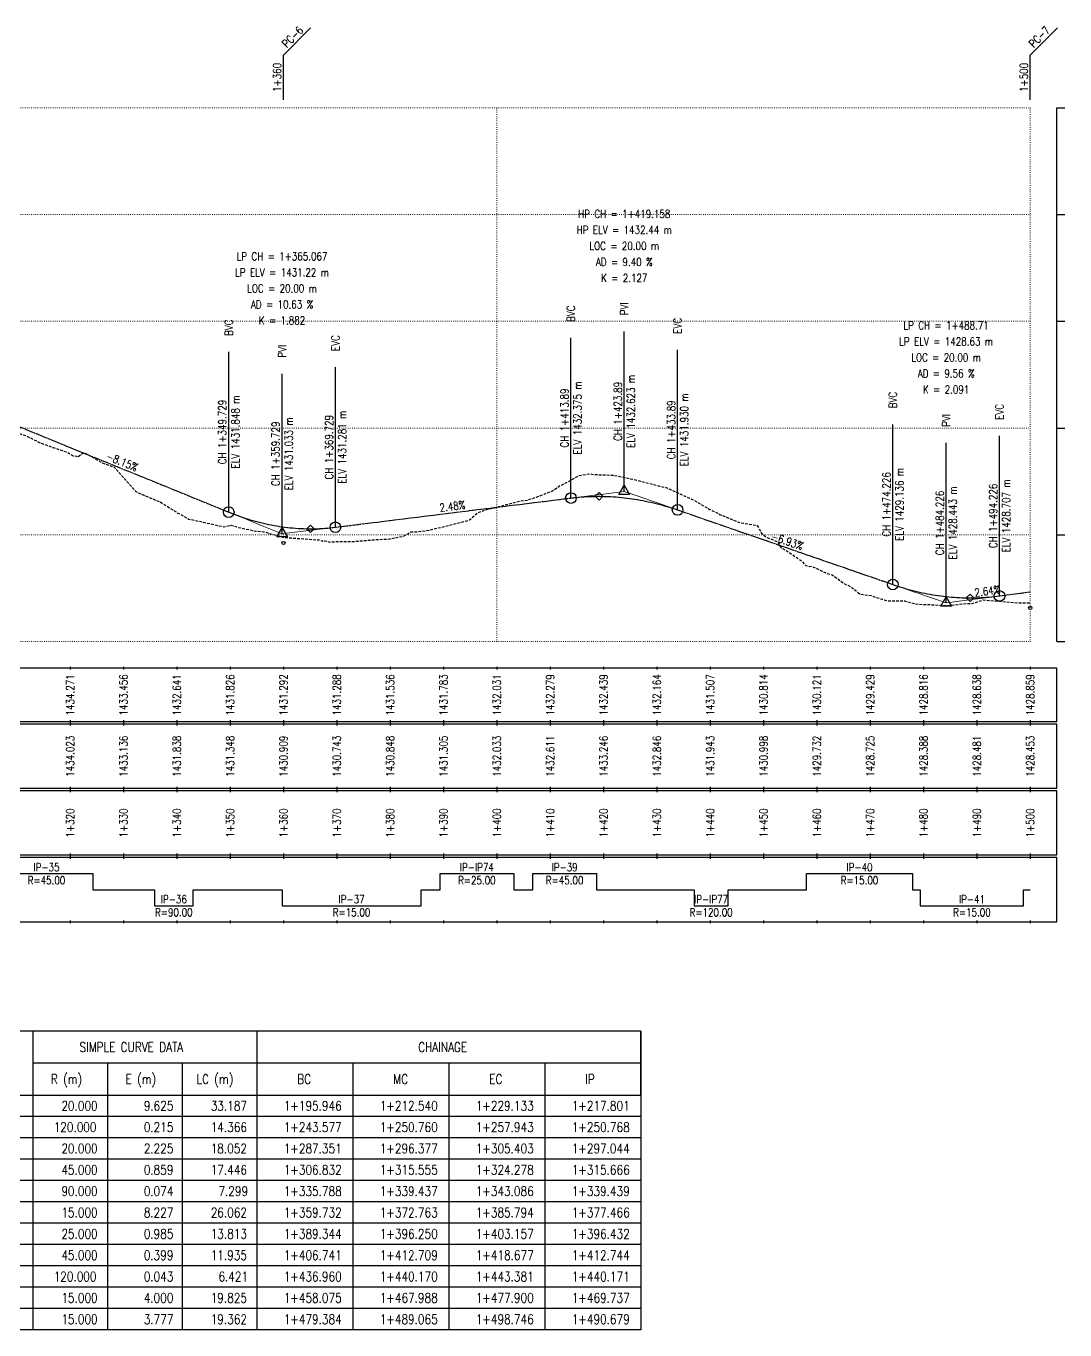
# Model space of a CAD drawing. Extents: x 337736 to 342002, y 3067251 to 3069533.
# Drawn here: x 339886.8 to 340081.6, y 3067258.7 to 3067503.1 of the extents above; entities that cross this region are included whole.
import ezdxf
from ezdxf.enums import TextEntityAlignment as Align

# ---------------------------------------------------------------- set-up
doc = ezdxf.new("R2010")
doc.units = 0
doc.header["$MEASUREMENT"] = 0
for name, pattern in [('Center', [2, 1.25, -0.25, 0.25, -0.25]), ('Dashed', [0.75, 0.5, -0.25]), ('Dot', [0.25, 0, -0.25])]:
    doc.linetypes.add(name, pattern=pattern)
for name, color, linetype in [('Chainage_TXT', 7, 'Continuous'), ('DesignRL_TXT', 5, 'Continuous'), ('ExistRL_TXT', 3, 'Continuous'), ('GL', 3, 'Dashed'), ('Grade Text', 7, 'Continuous'), ('HC_Data', 7, 'Continuous'), ('HL Point', 2, 'Continuous'), ('Horizontal Alignment', 7, 'Continuous'), ('Remark', 7, 'Continuous'), ('Scale Line', 1, 'Continuous'), ('TitleBox', 7, 'Continuous'), ('VIP Mark', 7, 'Continuous')]:
    doc.layers.add(name, color=color, linetype=linetype)
for name, color, linetype, lineweight in [('Grids', 9, 'Dot', 13), ('PipeCulvert', 6, 'Continuous', 30), ('Vertical Alignment', 5, 'Center', 30), ('VIP Line', 2, 'Continuous', 5)]:
    doc.layers.add(name, color=color, linetype=linetype, lineweight=lineweight)
doc.styles.get("Standard").update_dxf_attribs({"font": 'simplex.shx'})

msp = doc.modelspace()

# ---------------------------------------------------------------- linework, layer by layer
at = {"layer": 'GL', "flags": 128}
msp.add_lwpolyline([(339775.06, 3067437.44), (339778.54, 3067436.93), (339782.64, 3067436.34), (339783.36, 3067436.3), (339783.94, 3067436.37), (339785.79, 3067436.26), (339789.65, 3067436.2), (339789.91, 3067436.29), (339794.15, 3067436.95), (339795.06, 3067436.51), (339795.78, 3067436.14), (339798.16, 3067435.46), (339800.25, 3067436.33), (339801.78, 3067436.33), (339804.6, 3067437.75), (339808.22, 3067438.5), (339808.53, 3067438.4), (339810.84, 3067437.68), (339813.51, 3067437.3), (339815.06, 3067436.53), (339815.3, 3067436.41), (339817.5, 3067435.79), (339820.95, 3067434.64), (339823.68, 3067434.14), (339826.57, 3067433.26), (339828.27, 3067433.5), (339832.34, 3067432.65), (339835.06, 3067432.3), (339838.24, 3067431.9), (339838.99, 3067431.87), (339841.72, 3067431.74), (339846.17, 3067431.98), (339849.85, 3067432.23), (339851.19, 3067432.13), (339852.97, 3067432.37), (339855.06, 3067432.45), (339856.65, 3067432.52), (339861.16, 3067432.71), (339863.02, 3067432.6), (339864.43, 3067432.62), (339867.26, 3067433.31), (339869.73, 3067432.48), (339873.13, 3067430.84), (339873.62, 3067430.95), (339873.94, 3067431.11), (339875.06, 3067431.7), (339875.25, 3067431.8), (339876.56, 3067431.46), (339878.36, 3067429.79), (339879.42, 3067429.14), (339881.14, 3067428.65), (339881.77, 3067428.1), (339885.11, 3067426.82), (339886.83, 3067426.28), (339889.42, 3067424.96), (339891.9, 3067424.06), (339894.39, 3067423.27), (339895.06, 3067422.85), (339895.63, 3067422.51), (339896.24, 3067422.48), (339896.46, 3067422.3), (339897.62, 3067423.15), (339901.03, 3067421.23), (339903.3, 3067420.4), (339907.35, 3067415.84), (339908.61, 3067415.26), (339912.08, 3067413.81), (339914.51, 3067412.25), (339915.06, 3067411.92), (339917.04, 3067410.81), (339917.14, 3067410.75), (339917.31, 3067410.68), (339920.7, 3067409.95), (339923.84, 3067409.22), (339925.33, 3067409.53), (339926.54, 3067409.12), (339929.89, 3067408.42), (339931.38, 3067408.29), (339934.79, 3067407.33), (339934.93, 3067407.29), (339935.06, 3067407.28), (339936.21, 3067407.16), (339941.82, 3067406.76), (339942.44, 3067406.55), (339942.44, 3067406.68), (339943.71, 3067406.37), (339945.89, 3067406.5), (339947.85, 3067406.46), (339950.89, 3067406.69), (339951.34, 3067406.73), (339951.84, 3067406.8), (339952.7, 3067406.83), (339954.96, 3067406.95), (339955.06, 3067406.98), (339957.54, 3067407.47), (339958.98, 3067408.26), (339960.2, 3067408.3), (339961.93, 3067408.5), (339963.18, 3067408.78), (339966.7, 3067409.68), (339969.76, 3067410.47), (339969.94, 3067410.53), (339971.46, 3067411.85), (339973.34, 3067412.52), (339974.63, 3067412.79), (339975.06, 3067412.9), (339976.19, 3067413.2), (339978.58, 3067413.83), (339979.35, 3067414.04), (339980.78, 3067414.24), (339982.07, 3067414.65), (339983.92, 3067415.35), (339985.26, 3067415.87), (339985.64, 3067416.04), (339986.76, 3067416.86), (339986.79, 3067416.88), (339987.1, 3067417.01), (339989.68, 3067418.36), (339990.37, 3067418.79), (339990.37, 3067418.8), (339992.44, 3067419.15), (339992.85, 3067419.1), (339993.3, 3067419.02), (339995.06, 3067418.96), (339996.94, 3067418.9), (339998.53, 3067418.58), (339998.95, 3067418.48), (340001.34, 3067417.95), (340004.45, 3067417.13), (340005.57, 3067416.83), (340006.75, 3067416.61), (340009.32, 3067415.44), (340012, 3067414.22), (340014.99, 3067412.48), (340015.06, 3067412.45), (340016.86, 3067411.56), (340020.37, 3067410.07), (340021.3, 3067409.88), (340023.85, 3067409.49), (340024.64, 3067408.11), (340025.55, 3067407.28), (340027.6, 3067406.48), (340028.38, 3067405.28), (340029.48, 3067404.68), (340032.33, 3067402.74), (340032.98, 3067401.97), (340034.25, 3067401.75), (340035.06, 3067401.4), (340035.27, 3067401.3), (340036.8, 3067400.55), (340037.59, 3067400.29), (340037.93, 3067400.23), (340040.18, 3067398.61), (340041.27, 3067398.05), (340041.62, 3067397.88), (340042.45, 3067397.2), (340043.16, 3067396.64), (340045.23, 3067396.33), (340047.21, 3067395.66), (340047.39, 3067395.66), (340048.26, 3067395.37), (340050.38, 3067395.36), (340051.51, 3067395.35), (340053.37, 3067394.84), (340054.23, 3067394.73), (340055.06, 3067394.67), (340057.27, 3067394.61), (340059.1, 3067394.46), (340059.29, 3067394.47), (340059.83, 3067394.49), (340063.18, 3067394.87), (340064.1, 3067394.84), (340066.24, 3067395.51), (340067.56, 3067395.4), (340069.88, 3067395.21), (340072.67, 3067395), (340075.06, 3067395)], dxfattribs=at)
at = {"layer": 'Grids'}
for p, q in [((339775.06, 3067487.73), (340075.06, 3067487.73)), ((339975.06, 3067387.73), (339975.06, 3067487.73)), ((340075.06, 3067387.73), (340075.06, 3067487.73)), ((340075.06, 3067387.73), (340075.06, 3067487.73)), ((339775.06, 3067467.73), (340075.06, 3067467.73)), ((339775.06, 3067447.73), (340075.06, 3067447.73)), ((339775.06, 3067427.73), (340075.06, 3067427.73)), ((339775.06, 3067407.73), (340075.06, 3067407.73)), ((339775.06, 3067387.73), (340075.06, 3067387.73))]:
    msp.add_line(p, q, dxfattribs=at)
at = {"layer": 'HC_Data'}
for p, q in [((339888.06, 3067314.73), (339888.06, 3067302.73)), ((339930.06, 3067314.73), (339930.06, 3067302.73)), ((340002.06, 3067314.73), (340002.06, 3067302.73)), ((339930.06, 3067308.73), (339888.06, 3067308.73)), ((339902.06, 3067308.73), (339902.06, 3067302.73)), ((339916.06, 3067308.73), (339916.06, 3067302.73)), ((340002.06, 3067308.73), (339930.06, 3067308.73)), ((339948.06, 3067308.73), (339948.06, 3067302.73)), ((339966.06, 3067308.73), (339966.06, 3067302.73)), ((339984.06, 3067308.73), (339984.06, 3067302.73)), ((339888.06, 3067302.73), (339888.06, 3067258.73)), ((339902.06, 3067302.73), (339902.06, 3067258.73)), ((339916.06, 3067302.73), (339916.06, 3067258.73)), ((339930.06, 3067302.73), (339930.06, 3067258.73)), ((339948.06, 3067302.73), (339948.06, 3067258.73)), ((339966.06, 3067302.73), (339966.06, 3067258.73)), ((339984.06, 3067302.73), (339984.06, 3067258.73)), ((340002.06, 3067302.73), (340002.06, 3067258.73)), ((340002.06, 3067298.73), (339770.06, 3067298.73)), ((340002.06, 3067294.73), (339770.06, 3067294.73)), ((340002.06, 3067290.73), (339770.06, 3067290.73)), ((340002.06, 3067286.73), (339770.06, 3067286.73)), ((340002.06, 3067282.73), (339770.06, 3067282.73)), ((340002.06, 3067278.73), (339770.06, 3067278.73)), ((340002.06, 3067274.73), (339770.06, 3067274.73)), ((340002.06, 3067270.73), (339770.06, 3067270.73)), ((340002.06, 3067266.73), (339770.06, 3067266.73)), ((340002.06, 3067262.73), (339770.06, 3067262.73)), ((340002.06, 3067258.73), (339770.06, 3067258.73))]:
    msp.add_line(p, q, dxfattribs=at)
msp.add_lwpolyline([(339770.06, 3067314.73), (339770.06, 3067302.73), (340002.06, 3067302.73), (340002.06, 3067314.73), (339770.06, 3067314.73)], dxfattribs=at)
at = {"layer": 'HL Point'}
for points in [[(339993.51, 3067414.94), (339994.22, 3067415.64), (339994.93, 3067414.94), (339994.22, 3067414.23), (339993.51, 3067414.94)], [(339939.42, 3067408.85), (339940.13, 3067409.56), (339940.83, 3067408.85), (339940.13, 3067408.14), (339939.42, 3067408.85)], [(340063.06, 3067395.91), (340063.77, 3067396.61), (340064.48, 3067395.91), (340063.77, 3067395.2), (340063.06, 3067395.91)]]:
    msp.add_lwpolyline(points, dxfattribs=at)
at = {"layer": 'Horizontal Alignment'}
msp.add_lwpolyline([(339881.89, 3067344.23), (339899.34, 3067344.23), (339899.34, 3067341.23), (339910.85, 3067341.23), (339910.85, 3067338.23), (339918.15, 3067338.23), (339918.15, 3067341.23), (339934.79, 3067341.23), (339934.79, 3067338.23), (339960.86, 3067338.23), (339960.86, 3067341.23), (339964.4, 3067341.23), (339964.4, 3067344.23), (339978.22, 3067344.23), (339978.22, 3067341.23), (339981.8, 3067341.23), (339981.8, 3067344.23), (339993.74, 3067344.23), (339993.74, 3067341.23), (340012.02, 3067341.23), (340012.02, 3067338.23), (340018.44, 3067338.23), (340018.44, 3067341.23), (340033.14, 3067341.23), (340033.14, 3067344.23), (340052.96, 3067344.23), (340052.96, 3067341.23), (340054.45, 3067341.23), (340054.45, 3067338.23), (340073.81, 3067338.23), (340073.81, 3067341.23), (340075.06, 3067341.23)], dxfattribs=at)
at = {"layer": 'PipeCulvert'}
for centre in [(339935.06, 3067406.19), (340075.06, 3067394.03)]:
    msp.add_circle(centre, 0.3, dxfattribs=at)
at = {"layer": 'Remark'}
for p, q in [((339935.06, 3067497.63), (339940.15, 3067502.73)), ((340075.06, 3067497.63), (340080.15, 3067502.73)), ((339935.06, 3067489.23), (339935.06, 3067497.63)), ((340075.06, 3067489.23), (340075.06, 3067497.63))]:
    msp.add_line(p, q, dxfattribs=at)
at = {"layer": 'Scale Line'}
for p, q in [((340080.06, 3067387.73), (340080.06, 3067487.73)), ((340080.06, 3067487.73), (340081.56, 3067487.73)), ((340080.06, 3067467.73), (340081.56, 3067467.73)), ((340080.06, 3067447.73), (340081.56, 3067447.73)), ((340080.06, 3067427.73), (340081.56, 3067427.73)), ((340080.06, 3067407.73), (340081.56, 3067407.73)), ((340080.06, 3067387.73), (340081.56, 3067387.73))]:
    msp.add_line(p, q, dxfattribs=at)
at = {"layer": 'TitleBox'}
for p, q in [((339895.06, 3067382.98), (339895.06, 3067382.48)), ((339905.06, 3067382.98), (339905.06, 3067382.48)), ((339915.06, 3067382.98), (339915.06, 3067382.48)), ((339925.06, 3067382.98), (339925.06, 3067382.48)), ((339935.06, 3067382.98), (339935.06, 3067382.48)), ((339945.06, 3067382.98), (339945.06, 3067382.48)), ((339955.06, 3067382.98), (339955.06, 3067382.48)), ((339965.06, 3067382.98), (339965.06, 3067382.48)), ((339975.06, 3067382.98), (339975.06, 3067382.48)), ((339985.06, 3067382.98), (339985.06, 3067382.48)), ((339995.06, 3067382.98), (339995.06, 3067382.48)), ((340005.06, 3067382.98), (340005.06, 3067382.48)), ((340015.06, 3067382.98), (340015.06, 3067382.48)), ((340025.06, 3067382.98), (340025.06, 3067382.48)), ((340035.06, 3067382.98), (340035.06, 3067382.48)), ((340045.06, 3067382.98), (340045.06, 3067382.48)), ((340055.06, 3067382.98), (340055.06, 3067382.48)), ((340065.06, 3067382.98), (340065.06, 3067382.48)), ((340075.06, 3067382.98), (340075.06, 3067382.48)), ((340075.06, 3067382.98), (340075.06, 3067382.48)), ((339895.06, 3067372.98), (339895.06, 3067372.48)), ((339905.06, 3067372.98), (339905.06, 3067372.48)), ((339915.06, 3067372.98), (339915.06, 3067372.48)), ((339925.06, 3067372.98), (339925.06, 3067372.48)), ((339935.06, 3067372.98), (339935.06, 3067372.48)), ((339945.06, 3067372.98), (339945.06, 3067372.48)), ((339955.06, 3067372.98), (339955.06, 3067372.48)), ((339965.06, 3067372.98), (339965.06, 3067372.48)), ((339975.06, 3067372.98), (339975.06, 3067372.48)), ((339985.06, 3067372.98), (339985.06, 3067372.48)), ((339995.06, 3067372.98), (339995.06, 3067372.48)), ((340005.06, 3067372.98), (340005.06, 3067372.48)), ((340015.06, 3067372.98), (340015.06, 3067372.48)), ((340025.06, 3067372.98), (340025.06, 3067372.48)), ((340035.06, 3067372.98), (340035.06, 3067372.48)), ((340045.06, 3067372.98), (340045.06, 3067372.48)), ((340055.06, 3067372.98), (340055.06, 3067372.48)), ((340065.06, 3067372.98), (340065.06, 3067372.48)), ((340075.06, 3067372.98), (340075.06, 3067372.48)), ((340075.06, 3067372.98), (340075.06, 3067372.48)), ((339895.06, 3067372.48), (339895.06, 3067371.98)), ((339905.06, 3067372.48), (339905.06, 3067371.98)), ((339915.06, 3067372.48), (339915.06, 3067371.98)), ((339925.06, 3067372.48), (339925.06, 3067371.98)), ((339935.06, 3067372.48), (339935.06, 3067371.98)), ((339945.06, 3067372.48), (339945.06, 3067371.98)), ((339955.06, 3067372.48), (339955.06, 3067371.98)), ((339965.06, 3067372.48), (339965.06, 3067371.98)), ((339975.06, 3067372.48), (339975.06, 3067371.98)), ((339985.06, 3067372.48), (339985.06, 3067371.98)), ((339995.06, 3067372.48), (339995.06, 3067371.98)), ((340005.06, 3067372.48), (340005.06, 3067371.98)), ((340015.06, 3067372.48), (340015.06, 3067371.98)), ((340025.06, 3067372.48), (340025.06, 3067371.98)), ((340035.06, 3067372.48), (340035.06, 3067371.98)), ((340045.06, 3067372.48), (340045.06, 3067371.98)), ((340055.06, 3067372.48), (340055.06, 3067371.98)), ((340065.06, 3067372.48), (340065.06, 3067371.98)), ((340075.06, 3067372.48), (340075.06, 3067371.98)), ((340075.06, 3067372.48), (340075.06, 3067371.98)), ((339895.06, 3067360.48), (339895.06, 3067359.98)), ((339895.06, 3067359.98), (339895.06, 3067359.48)), ((339905.06, 3067360.48), (339905.06, 3067359.98)), ((339905.06, 3067359.98), (339905.06, 3067359.48)), ((339915.06, 3067360.48), (339915.06, 3067359.98)), ((339915.06, 3067359.98), (339915.06, 3067359.48)), ((339925.06, 3067360.48), (339925.06, 3067359.98)), ((339925.06, 3067359.98), (339925.06, 3067359.48)), ((339935.06, 3067360.48), (339935.06, 3067359.98)), ((339935.06, 3067359.98), (339935.06, 3067359.48)), ((339945.06, 3067360.48), (339945.06, 3067359.98)), ((339945.06, 3067359.98), (339945.06, 3067359.48)), ((339955.06, 3067360.48), (339955.06, 3067359.98)), ((339955.06, 3067359.98), (339955.06, 3067359.48)), ((339965.06, 3067360.48), (339965.06, 3067359.98)), ((339965.06, 3067359.98), (339965.06, 3067359.48)), ((339975.06, 3067360.48), (339975.06, 3067359.98)), ((339975.06, 3067359.98), (339975.06, 3067359.48)), ((339985.06, 3067360.48), (339985.06, 3067359.98)), ((339985.06, 3067359.98), (339985.06, 3067359.48)), ((339995.06, 3067360.48), (339995.06, 3067359.98)), ((339995.06, 3067359.98), (339995.06, 3067359.48)), ((340005.06, 3067360.48), (340005.06, 3067359.98)), ((340005.06, 3067359.98), (340005.06, 3067359.48)), ((340015.06, 3067360.48), (340015.06, 3067359.98)), ((340015.06, 3067359.98), (340015.06, 3067359.48)), ((340025.06, 3067360.48), (340025.06, 3067359.98)), ((340025.06, 3067359.98), (340025.06, 3067359.48)), ((340035.06, 3067360.48), (340035.06, 3067359.98)), ((340035.06, 3067359.98), (340035.06, 3067359.48)), ((340045.06, 3067360.48), (340045.06, 3067359.98)), ((340045.06, 3067359.98), (340045.06, 3067359.48)), ((340055.06, 3067360.48), (340055.06, 3067359.98)), ((340055.06, 3067359.98), (340055.06, 3067359.48)), ((340065.06, 3067360.48), (340065.06, 3067359.98)), ((340065.06, 3067359.98), (340065.06, 3067359.48)), ((340075.06, 3067360.48), (340075.06, 3067359.98)), ((340075.06, 3067360.48), (340075.06, 3067359.98)), ((340075.06, 3067359.98), (340075.06, 3067359.48)), ((340075.06, 3067359.98), (340075.06, 3067359.48)), ((339895.06, 3067347.98), (339895.06, 3067347.48)), ((339895.06, 3067347.48), (339895.06, 3067346.98)), ((339905.06, 3067347.98), (339905.06, 3067347.48)), ((339905.06, 3067347.48), (339905.06, 3067346.98)), ((339915.06, 3067347.98), (339915.06, 3067347.48)), ((339915.06, 3067347.48), (339915.06, 3067346.98)), ((339925.06, 3067347.98), (339925.06, 3067347.48)), ((339925.06, 3067347.48), (339925.06, 3067346.98)), ((339935.06, 3067347.98), (339935.06, 3067347.48)), ((339935.06, 3067347.48), (339935.06, 3067346.98)), ((339945.06, 3067347.98), (339945.06, 3067347.48)), ((339945.06, 3067347.48), (339945.06, 3067346.98)), ((339955.06, 3067347.98), (339955.06, 3067347.48)), ((339955.06, 3067347.48), (339955.06, 3067346.98)), ((339965.06, 3067347.98), (339965.06, 3067347.48)), ((339965.06, 3067347.48), (339965.06, 3067346.98)), ((339975.06, 3067347.98), (339975.06, 3067347.48)), ((339975.06, 3067347.48), (339975.06, 3067346.98)), ((339985.06, 3067347.98), (339985.06, 3067347.48)), ((339985.06, 3067347.48), (339985.06, 3067346.98)), ((339995.06, 3067347.98), (339995.06, 3067347.48)), ((339995.06, 3067347.48), (339995.06, 3067346.98)), ((340005.06, 3067347.98), (340005.06, 3067347.48)), ((340005.06, 3067347.48), (340005.06, 3067346.98)), ((340015.06, 3067347.98), (340015.06, 3067347.48)), ((340015.06, 3067347.48), (340015.06, 3067346.98)), ((340025.06, 3067347.98), (340025.06, 3067347.48)), ((340025.06, 3067347.48), (340025.06, 3067346.98)), ((340035.06, 3067347.98), (340035.06, 3067347.48)), ((340035.06, 3067347.48), (340035.06, 3067346.98)), ((340045.06, 3067347.98), (340045.06, 3067347.48)), ((340045.06, 3067347.48), (340045.06, 3067346.98)), ((340055.06, 3067347.98), (340055.06, 3067347.48)), ((340055.06, 3067347.48), (340055.06, 3067346.98)), ((340065.06, 3067347.98), (340065.06, 3067347.48)), ((340065.06, 3067347.48), (340065.06, 3067346.98)), ((340075.06, 3067347.98), (340075.06, 3067347.48)), ((340075.06, 3067347.98), (340075.06, 3067347.48)), ((340075.06, 3067347.48), (340075.06, 3067346.98)), ((340075.06, 3067347.48), (340075.06, 3067346.98)), ((339895.06, 3067335.48), (339895.06, 3067334.98)), ((339905.06, 3067335.48), (339905.06, 3067334.98)), ((339915.06, 3067335.48), (339915.06, 3067334.98)), ((339925.06, 3067335.48), (339925.06, 3067334.98)), ((339935.06, 3067335.48), (339935.06, 3067334.98)), ((339945.06, 3067335.48), (339945.06, 3067334.98)), ((339955.06, 3067335.48), (339955.06, 3067334.98)), ((339965.06, 3067335.48), (339965.06, 3067334.98)), ((339975.06, 3067335.48), (339975.06, 3067334.98)), ((339985.06, 3067335.48), (339985.06, 3067334.98)), ((339995.06, 3067335.48), (339995.06, 3067334.98)), ((340005.06, 3067335.48), (340005.06, 3067334.98)), ((340015.06, 3067335.48), (340015.06, 3067334.98)), ((340025.06, 3067335.48), (340025.06, 3067334.98)), ((340035.06, 3067335.48), (340035.06, 3067334.98)), ((340045.06, 3067335.48), (340045.06, 3067334.98)), ((340055.06, 3067335.48), (340055.06, 3067334.98)), ((340065.06, 3067335.48), (340065.06, 3067334.98)), ((340075.06, 3067335.48), (340075.06, 3067334.98)), ((340075.06, 3067335.48), (340075.06, 3067334.98))]:
    msp.add_line(p, q, dxfattribs=at)
for points in [[(339770.06, 3067372.73), (340080.06, 3067372.73), (340080.06, 3067382.73), (339770.06, 3067382.73)], [(339770.06, 3067360.23), (340080.06, 3067360.23), (340080.06, 3067372.23), (339770.06, 3067372.23)], [(339770.06, 3067347.73), (340080.06, 3067347.73), (340080.06, 3067359.73), (339770.06, 3067359.73)], [(339770.06, 3067335.23), (340080.06, 3067335.23), (340080.06, 3067347.23), (339770.06, 3067347.23)]]:
    msp.add_lwpolyline(points, close=True, dxfattribs=at)
at = {"layer": 'Vertical Alignment'}
msp.add_lwpolyline([(339885.11, 3067428.15), (339886.83, 3067427.45), (339889.42, 3067426.39), (339891.9, 3067425.38), (339894.39, 3067424.36), (339895.06, 3067424.09), (339895.63, 3067423.86), (339896.24, 3067423.61), (339896.46, 3067423.52), (339897.62, 3067423.05), (339901.03, 3067421.66), (339903.3, 3067420.73), (339907.35, 3067419.08), (339908.61, 3067418.57), (339912.08, 3067417.16), (339914.51, 3067416.17), (339915.06, 3067415.94), (339917.04, 3067415.13), (339917.14, 3067415.09), (339917.31, 3067415.03), (339920.7, 3067413.64), (339923.84, 3067412.36), (339924.79, 3067411.98), (339925.29, 3067411.78), (339925.79, 3067411.58), (339926.29, 3067411.4), (339926.79, 3067411.22), (339927.29, 3067411.04), (339927.79, 3067410.87), (339928.29, 3067410.71), (339928.79, 3067410.56), (339929.29, 3067410.41), (339929.79, 3067410.27), (339930.29, 3067410.14), (339930.79, 3067410.01), (339931.29, 3067409.89), (339931.79, 3067409.78), (339932.29, 3067409.67), (339932.79, 3067409.57), (339933.29, 3067409.47), (339933.79, 3067409.39), (339934.29, 3067409.3), (339934.79, 3067409.23), (339935.29, 3067409.16), (339935.79, 3067409.1), (339936.29, 3067409.05), (339936.79, 3067409), (339937.29, 3067408.96), (339937.79, 3067408.92), (339938.29, 3067408.9), (339938.79, 3067408.88), (339939.29, 3067408.86), (339939.79, 3067408.85), (339940.29, 3067408.85), (339940.79, 3067408.86), (339941.29, 3067408.87), (339941.79, 3067408.89), (339942.29, 3067408.91), (339942.79, 3067408.95), (339943.29, 3067408.98), (339943.79, 3067409.03), (339944.29, 3067409.08), (339944.79, 3067409.14), (339944.79, 3067409.14), (339945.89, 3067409.28), (339947.85, 3067409.52), (339950.89, 3067409.9), (339951.34, 3067409.95), (339951.84, 3067410.01), (339952.7, 3067410.12), (339954.96, 3067410.4), (339955.06, 3067410.41), (339957.54, 3067410.72), (339958.98, 3067410.9), (339960.2, 3067411.05), (339961.93, 3067411.26), (339963.18, 3067411.42), (339966.7, 3067411.85), (339969.76, 3067412.23), (339969.94, 3067412.26), (339971.46, 3067412.44), (339973.34, 3067412.68), (339974.63, 3067412.84), (339975.06, 3067412.89), (339976.19, 3067413.03), (339978.58, 3067413.33), (339979.35, 3067413.42), (339980.78, 3067413.6), (339982.07, 3067413.76), (339983.92, 3067413.99), (339985.26, 3067414.15), (339985.64, 3067414.2), (339986.76, 3067414.34), (339986.79, 3067414.34), (339987.1, 3067414.38), (339988.95, 3067414.61), (339989.45, 3067414.67), (339989.95, 3067414.72), (339990.45, 3067414.77), (339990.95, 3067414.81), (339991.45, 3067414.85), (339991.95, 3067414.88), (339992.45, 3067414.9), (339992.95, 3067414.92), (339993.45, 3067414.93), (339993.95, 3067414.94), (339994.45, 3067414.94), (339994.95, 3067414.93), (339995.45, 3067414.92), (339995.95, 3067414.9), (339996.45, 3067414.88), (339996.95, 3067414.85), (339997.45, 3067414.81), (339997.95, 3067414.77), (339998.45, 3067414.73), (339998.95, 3067414.67), (339999.45, 3067414.61), (339999.95, 3067414.55), (340000.45, 3067414.48), (340000.95, 3067414.4), (340001.45, 3067414.32), (340001.95, 3067414.23), (340002.45, 3067414.14), (340002.95, 3067414.04), (340003.45, 3067413.93), (340003.95, 3067413.82), (340004.45, 3067413.71), (340004.95, 3067413.58), (340005.45, 3067413.45), (340005.95, 3067413.32), (340006.45, 3067413.18), (340006.95, 3067413.03), (340007.45, 3067412.88), (340007.95, 3067412.72), (340008.45, 3067412.56), (340008.95, 3067412.39), (340008.95, 3067412.39), (340009.32, 3067412.26), (340012, 3067411.33), (340014.99, 3067410.29), (340015.06, 3067410.27), (340016.86, 3067409.65), (340020.37, 3067408.43), (340021.3, 3067408.11), (340023.85, 3067407.22), (340024.64, 3067406.95), (340025.55, 3067406.64), (340027.6, 3067405.93), (340028.38, 3067405.65), (340029.48, 3067405.27), (340032.33, 3067404.29), (340032.98, 3067404.06), (340034.25, 3067403.62), (340035.06, 3067403.34), (340035.27, 3067403.27), (340036.8, 3067402.74), (340037.59, 3067402.46), (340037.93, 3067402.35), (340040.18, 3067401.57), (340041.27, 3067401.19), (340041.62, 3067401.07), (340042.45, 3067400.78), (340043.16, 3067400.54), (340045.23, 3067399.82), (340047.21, 3067399.13), (340047.39, 3067399.07), (340048.26, 3067398.77), (340049.29, 3067398.42), (340049.79, 3067398.25), (340050.29, 3067398.08), (340050.79, 3067397.92), (340051.29, 3067397.77), (340051.79, 3067397.62), (340052.29, 3067397.48), (340052.79, 3067397.35), (340053.29, 3067397.22), (340053.79, 3067397.1), (340054.29, 3067396.98), (340054.79, 3067396.87), (340055.29, 3067396.77), (340055.79, 3067396.67), (340056.29, 3067396.58), (340056.79, 3067396.49), (340057.29, 3067396.41), (340057.79, 3067396.34), (340058.29, 3067396.27), (340058.79, 3067396.2), (340059.29, 3067396.15), (340059.79, 3067396.1), (340060.29, 3067396.05), (340060.79, 3067396.01), (340061.29, 3067395.98), (340061.79, 3067395.95), (340062.29, 3067395.93), (340062.79, 3067395.92), (340063.29, 3067395.91), (340063.79, 3067395.91), (340064.29, 3067395.91), (340064.79, 3067395.92), (340065.29, 3067395.93), (340065.79, 3067395.96), (340066.29, 3067395.98), (340066.79, 3067396.02), (340067.29, 3067396.05), (340067.79, 3067396.1), (340068.29, 3067396.15), (340068.79, 3067396.21), (340069.29, 3067396.27), (340069.29, 3067396.27), (340069.88, 3067396.35), (340072.67, 3067396.72), (340075.06, 3067397.03)], dxfattribs=at)
at = {"layer": 'VIP Line'}
msp.add_lwpolyline([(339885.11, 3067428.15), (339886.83, 3067427.45), (339889.42, 3067426.39), (339891.9, 3067425.38), (339894.39, 3067424.36), (339895.06, 3067424.09), (339895.63, 3067423.86), (339896.24, 3067423.61), (339896.46, 3067423.52), (339897.62, 3067423.05), (339901.03, 3067421.66), (339903.3, 3067420.73), (339907.35, 3067419.08), (339908.61, 3067418.57), (339912.08, 3067417.16), (339914.51, 3067416.17), (339915.06, 3067415.94), (339917.04, 3067415.13), (339917.14, 3067415.09), (339917.31, 3067415.03), (339920.7, 3067413.64), (339923.84, 3067412.36), (339925.33, 3067411.76), (339926.54, 3067411.26), (339929.89, 3067409.9), (339931.38, 3067409.29), (339934.79, 3067407.9), (339934.93, 3067407.92), (339935.06, 3067407.94), (339936.21, 3067408.08), (339941.82, 3067408.77), (339942.44, 3067408.85), (339942.44, 3067408.85), (339943.71, 3067409.01), (339945.89, 3067409.28), (339947.85, 3067409.52), (339950.89, 3067409.9), (339951.34, 3067409.95), (339951.84, 3067410.01), (339952.7, 3067410.12), (339954.96, 3067410.4), (339955.06, 3067410.41), (339957.54, 3067410.72), (339958.98, 3067410.9), (339960.2, 3067411.05), (339961.93, 3067411.26), (339963.18, 3067411.42), (339966.7, 3067411.85), (339969.76, 3067412.23), (339969.94, 3067412.26), (339971.46, 3067412.44), (339973.34, 3067412.68), (339974.63, 3067412.84), (339975.06, 3067412.89), (339976.19, 3067413.03), (339978.58, 3067413.33), (339979.35, 3067413.42), (339980.78, 3067413.6), (339982.07, 3067413.76), (339983.92, 3067413.99), (339985.26, 3067414.15), (339985.64, 3067414.2), (339986.76, 3067414.34), (339986.79, 3067414.34), (339987.1, 3067414.38), (339989.68, 3067414.7), (339990.37, 3067414.79), (339990.37, 3067414.79), (339992.44, 3067415.04), (339992.85, 3067415.09), (339993.3, 3067415.15), (339995.06, 3067415.37), (339996.94, 3067415.6), (339998.53, 3067415.8), (339998.95, 3067415.85), (340001.34, 3067415.02), (340004.45, 3067413.94), (340005.57, 3067413.56), (340006.75, 3067413.15), (340009.32, 3067412.26), (340012, 3067411.33), (340014.99, 3067410.29), (340015.06, 3067410.27), (340016.86, 3067409.65), (340020.37, 3067408.43), (340021.3, 3067408.11), (340023.85, 3067407.22), (340024.64, 3067406.95), (340025.55, 3067406.64), (340027.6, 3067405.93), (340028.38, 3067405.65), (340029.48, 3067405.27), (340032.33, 3067404.29), (340032.98, 3067404.06), (340034.25, 3067403.62), (340035.06, 3067403.34), (340035.27, 3067403.27), (340036.8, 3067402.74), (340037.59, 3067402.46), (340037.93, 3067402.35), (340040.18, 3067401.57), (340041.27, 3067401.19), (340041.62, 3067401.07), (340042.45, 3067400.78), (340043.16, 3067400.54), (340045.23, 3067399.82), (340047.21, 3067399.13), (340047.39, 3067399.07), (340048.26, 3067398.77), (340050.38, 3067398.04), (340051.51, 3067397.64), (340053.37, 3067397), (340054.23, 3067396.7), (340055.06, 3067396.42), (340057.27, 3067395.65), (340059.1, 3067395.02), (340059.29, 3067394.95), (340059.83, 3067395.02), (340063.18, 3067395.47), (340064.1, 3067395.59), (340066.24, 3067395.87), (340067.56, 3067396.04), (340069.88, 3067396.35), (340072.67, 3067396.72), (340075.06, 3067397.03)], dxfattribs=at)
at = {"layer": 'VIP Mark'}
for p, q in [((339988.95, 3067414.61), (339988.95, 3067444.61)), ((339998.95, 3067415.85), (339998.95, 3067445.85)), ((339924.79, 3067411.98), (339924.79, 3067441.98)), ((340008.95, 3067412.39), (340008.95, 3067442.39)), ((339944.79, 3067409.14), (339944.79, 3067439.14)), ((339934.79, 3067407.9), (339934.79, 3067437.9)), ((340049.29, 3067398.42), (340049.29, 3067428.42)), ((340059.29, 3067394.95), (340059.29, 3067424.95)), ((340069.29, 3067396.27), (340069.29, 3067426.27))]:
    msp.add_line(p, q, dxfattribs=at)
for points in [[(339997.95, 3067415.27), (339998.95, 3067417), (339999.95, 3067415.27), (339997.95, 3067415.27)], [(339933.79, 3067407.32), (339934.79, 3067409.06), (339935.79, 3067407.32), (339933.79, 3067407.32)], [(340058.29, 3067394.37), (340059.29, 3067396.11), (340060.29, 3067394.37), (340058.29, 3067394.37)]]:
    msp.add_lwpolyline(points, dxfattribs=at)
for centre in [(339988.95, 3067414.61), (339924.79, 3067411.98), (340008.95, 3067412.39), (339944.79, 3067409.14), (340049.29, 3067398.42), (340069.29, 3067396.27)]:
    msp.add_circle(centre, 1, dxfattribs=at)

# ---------------------------------------------------------------- texts
at = {"layer": 'Chainage_TXT', "width": 0.8}
for s, p in [('1+320', (339895.06, 3067353.73)), ('1+330', (339905.06, 3067353.73)), ('1+340', (339915.06, 3067353.73)), ('1+350', (339925.06, 3067353.73)), ('1+360', (339935.06, 3067353.73)), ('1+370', (339945.06, 3067353.73)), ('1+380', (339955.06, 3067353.73)), ('1+390', (339965.06, 3067353.73)), ('1+400', (339975.06, 3067353.73)), ('1+410', (339985.06, 3067353.73)), ('1+420', (339995.06, 3067353.73)), ('1+430', (340005.06, 3067353.73)), ('1+440', (340015.06, 3067353.73)), ('1+450', (340025.06, 3067353.73)), ('1+460', (340035.06, 3067353.73)), ('1+470', (340045.06, 3067353.73)), ('1+480', (340055.06, 3067353.73)), ('1+490', (340065.06, 3067353.73)), ('1+500', (340075.06, 3067353.73)), ('1+500', (340075.06, 3067353.73))]:
    msp.add_text(s, height=1.5, rotation=90, dxfattribs=at).set_placement(p, align=Align.MIDDLE_CENTER)
at = {"layer": 'DesignRL_TXT', "width": 0.8}
for s, p in [('1434.271', (339895.06, 3067377.73)), ('1433.456', (339905.06, 3067377.73)), ('1432.641', (339915.06, 3067377.73)), ('1431.826', (339925.06, 3067377.73)), ('1431.292', (339935.06, 3067377.73)), ('1431.288', (339945.06, 3067377.73)), ('1431.536', (339955.06, 3067377.73)), ('1431.783', (339965.06, 3067377.73)), ('1432.031', (339975.06, 3067377.73)), ('1432.279', (339985.06, 3067377.73)), ('1432.439', (339995.06, 3067377.73)), ('1432.164', (340005.06, 3067377.73)), ('1431.507', (340015.06, 3067377.73)), ('1430.814', (340025.06, 3067377.73)), ('1430.121', (340035.06, 3067377.73)), ('1429.429', (340045.06, 3067377.73)), ('1428.816', (340055.06, 3067377.73)), ('1428.638', (340065.06, 3067377.73)), ('1428.859', (340075.06, 3067377.73)), ('1428.859', (340075.06, 3067377.73))]:
    msp.add_text(s, height=1.5, rotation=90, dxfattribs=at).set_placement(p, align=Align.MIDDLE_CENTER)
at = {"layer": 'ExistRL_TXT', "width": 0.8}
for s, p in [('1434.023', (339895.06, 3067366.23)), ('1433.136', (339905.06, 3067366.23)), ('1431.838', (339915.06, 3067366.23)), ('1431.348', (339925.06, 3067366.23)), ('1430.909', (339935.06, 3067366.23)), ('1430.743', (339945.06, 3067366.23)), ('1430.848', (339955.06, 3067366.23)), ('1431.305', (339965.06, 3067366.23)), ('1432.033', (339975.06, 3067366.23)), ('1432.611', (339985.06, 3067366.23)), ('1433.246', (339995.06, 3067366.23)), ('1432.846', (340005.06, 3067366.23)), ('1431.943', (340015.06, 3067366.23)), ('1430.998', (340025.06, 3067366.23)), ('1429.732', (340035.06, 3067366.23)), ('1428.725', (340045.06, 3067366.23)), ('1428.388', (340055.06, 3067366.23)), ('1428.481', (340065.06, 3067366.23)), ('1428.453', (340075.06, 3067366.23)), ('1428.453', (340075.06, 3067366.23))]:
    msp.add_text(s, height=1.5, rotation=90, dxfattribs=at).set_placement(p, align=Align.MIDDLE_CENTER)
at = {"layer": 'Grade Text', "width": 0.8}
for s, rotation, p in [('-8.15%', 337.8293, (339904.36, 3067420.3)), ('2.48%', 7.0603, (339966.87, 3067411.88)), ('-6.93%', 340.8969, (340029.12, 3067405.4)), ('2.64%', 7.5131, (340067.17, 3067395.99))]:
    msp.add_text(s, height=1.5, rotation=rotation, dxfattribs=at).set_placement(p, align=Align.BOTTOM_CENTER)
at = {"layer": 'HC_Data', "width": 0.8}
for s, p in [('SIMPLE CURVE DATA', (339896.82, 3067310.83)), ('CHAINAGE', (339960.3, 3067310.83)), ('R (m)', (339891.46, 3067304.83)), ('E (m)', (339905.46, 3067304.83)), ('LC (m)', (339918.74, 3067304.83)), ('BC', (339937.62, 3067304.83)), ('MC', (339955.62, 3067304.83)), ('EC', (339973.62, 3067304.83)), ('IP', (339991.62, 3067304.83)), ('20.000', (339893.42, 3067299.83)), ('9.625', (339908.86, 3067299.83)), ('33.187', (339921.42, 3067299.83)), ('1+195.946', (339935.1, 3067299.83)), ('1+212.540', (339953.1, 3067299.83)), ('1+229.133', (339971.1, 3067299.83)), ('1+217.801', (339989.1, 3067299.83)), ('120.000', (339891.98, 3067295.83)), ('0.215', (339908.86, 3067295.83)), ('14.366', (339921.42, 3067295.83)), ('1+243.577', (339935.1, 3067295.83)), ('1+250.760', (339953.1, 3067295.83)), ('1+257.943', (339971.1, 3067295.83)), ('1+250.768', (339989.1, 3067295.83)), ('20.000', (339893.42, 3067291.83)), ('2.225', (339908.86, 3067291.83)), ('18.052', (339921.42, 3067291.83)), ('1+287.351', (339935.1, 3067291.83)), ('1+296.377', (339953.1, 3067291.83)), ('1+305.403', (339971.1, 3067291.83)), ('1+297.044', (339989.1, 3067291.83)), ('45.000', (339893.42, 3067287.83)), ('0.859', (339908.86, 3067287.83)), ('17.446', (339921.42, 3067287.83)), ('1+306.832', (339935.1, 3067287.83)), ('1+315.555', (339953.1, 3067287.83)), ('1+324.278', (339971.1, 3067287.83)), ('1+315.666', (339989.1, 3067287.83)), ('90.000', (339893.42, 3067283.83)), ('0.074', (339908.86, 3067283.83)), ('7.299', (339922.86, 3067283.83)), ('1+335.788', (339935.1, 3067283.83)), ('1+339.437', (339953.1, 3067283.83)), ('1+343.086', (339971.1, 3067283.83)), ('1+339.439', (339989.1, 3067283.83)), ('15.000', (339893.42, 3067279.83)), ('8.227', (339908.86, 3067279.83)), ('26.062', (339921.42, 3067279.83)), ('1+359.732', (339935.1, 3067279.83)), ('1+372.763', (339953.1, 3067279.83)), ('1+385.794', (339971.1, 3067279.83)), ('1+377.466', (339989.1, 3067279.83)), ('25.000', (339893.42, 3067275.83)), ('0.985', (339908.86, 3067275.83)), ('13.813', (339921.42, 3067275.83)), ('1+389.344', (339935.1, 3067275.83)), ('1+396.250', (339953.1, 3067275.83)), ('1+403.157', (339971.1, 3067275.83)), ('1+396.432', (339989.1, 3067275.83)), ('45.000', (339893.42, 3067271.83)), ('0.399', (339908.86, 3067271.83)), ('11.935', (339921.42, 3067271.83)), ('1+406.741', (339935.1, 3067271.83)), ('1+412.709', (339953.1, 3067271.83)), ('1+418.677', (339971.1, 3067271.83)), ('1+412.744', (339989.1, 3067271.83)), ('120.000', (339891.98, 3067267.83)), ('0.043', (339908.86, 3067267.83)), ('6.421', (339922.86, 3067267.83)), ('1+436.960', (339935.1, 3067267.83)), ('1+440.170', (339953.1, 3067267.83)), ('1+443.381', (339971.1, 3067267.83)), ('1+440.171', (339989.1, 3067267.83)), ('15.000', (339893.42, 3067263.83)), ('4.000', (339908.86, 3067263.83)), ('19.825', (339921.42, 3067263.83)), ('1+458.075', (339935.1, 3067263.83)), ('1+467.988', (339953.1, 3067263.83)), ('1+477.900', (339971.1, 3067263.83)), ('1+469.737', (339989.1, 3067263.83)), ('15.000', (339893.42, 3067259.83)), ('3.777', (339908.86, 3067259.83)), ('19.362', (339921.42, 3067259.83)), ('1+479.384', (339935.1, 3067259.83)), ('1+489.065', (339953.1, 3067259.83)), ('1+498.746', (339971.1, 3067259.83)), ('1+490.679', (339989.1, 3067259.83))]:
    msp.add_text(s, height=1.8, dxfattribs=at).set_placement(p)
at = {"layer": 'Horizontal Alignment', "width": 0.8}
for s, p in [('IP-35', (339890.62, 3067344.23)), ('IP-IP74', (339971.31, 3067344.23)), ('IP-39', (339987.77, 3067344.23)), ('IP-40', (340043.05, 3067344.23)), ('IP-36', (339914.5, 3067338.23)), ('IP-37', (339947.82, 3067338.23)), ('IP-IP77', (340015.23, 3067338.23)), ('IP-41', (340064.13, 3067338.23))]:
    msp.add_text(s, height=1.5, dxfattribs=at).set_placement(p, align=Align.BOTTOM_CENTER)
for s, p in [('R=45.00', (339890.62, 3067343.73)), ('R=25.00', (339971.31, 3067343.73)), ('R=45.00', (339987.77, 3067343.73)), ('R=15.00', (340043.05, 3067343.73)), ('R=90.00', (339914.5, 3067337.73)), ('R=15.00', (339947.82, 3067337.73)), ('R=120.00', (340015.23, 3067337.73)), ('R=15.00', (340064.13, 3067337.73))]:
    msp.add_text(s, height=1.5, dxfattribs=at).set_placement(p, align=Align.TOP_CENTER)
at = {"layer": 'Remark', "width": 0.8}
for s, rotation, p in [('PC-6', 45, (339937.61, 3067500.18)), ('PC-7', 45, (340077.61, 3067500.18)), ('1+360', 90, (339935.06, 3067493.43)), ('1+500', 90, (340075.06, 3067493.43))]:
    msp.add_text(s, height=1.5, rotation=rotation, dxfattribs=at).set_placement(p, align=Align.BOTTOM_CENTER)
at = {"layer": 'VIP Mark', "width": 0.8}
for s, p in [('HP CH = 1+419.158', (339998.95, 3067467.85)), ('HP ELV = 1432.44 m', (339998.95, 3067464.85)), ('LOC = 20.00 m', (339998.95, 3067461.85)), ('LP CH = 1+365.067', (339934.79, 3067459.9)), ('AD = 9.40 %', (339998.95, 3067458.85)), ('LP ELV = 1431.22 m', (339934.79, 3067456.9)), ('K = 2.127', (339998.95, 3067455.85)), ('LOC = 20.00 m', (339934.79, 3067453.9)), ('AD = 10.63 %', (339934.79, 3067450.9)), ('K = 1.882', (339934.79, 3067447.9)), ('LP CH = 1+488.71', (340059.29, 3067446.95)), ('LP ELV = 1428.63 m', (340059.29, 3067443.95)), ('LOC = 20.00 m', (340059.29, 3067440.95)), ('AD = 9.56 %', (340059.29, 3067437.95)), ('K = 2.091', (340059.29, 3067434.95))]:
    msp.add_text(s, height=1.5, dxfattribs=at).set_placement(p, align=Align.MIDDLE_CENTER)
for s, p in [('PVI', (339998.95, 3067448.85)), ('BVC', (339988.95, 3067447.61)), ('BVC', (339924.79, 3067444.98)), ('EVC', (340008.95, 3067445.39)), ('EVC', (339944.79, 3067442.14)), ('PVI', (339934.79, 3067440.9)), ('BVC', (340049.29, 3067431.42)), ('EVC', (340069.29, 3067429.27)), ('PVI', (340059.29, 3067427.95))]:
    msp.add_text(s, height=1.5, rotation=90, dxfattribs=at).set_placement(p, align=Align.MIDDLE_LEFT)
for s, p in [('ELV 1432.623 m', (339999.45, 3067430.85)), ('ELV 1432.375 m', (339989.45, 3067429.61)), ('ELV 1431.930 m', (340009.45, 3067427.39)), ('ELV 1431.848 m', (339925.29, 3067426.98)), ('ELV 1431.033 m', (339935.29, 3067422.9)), ('ELV 1431.281 m', (339945.29, 3067424.14)), ('ELV 1429.136 m', (340049.79, 3067413.42)), ('ELV 1428.707 m', (340069.79, 3067411.27)), ('ELV 1428.443 m', (340059.79, 3067409.95))]:
    msp.add_text(s, height=1.5, rotation=90, dxfattribs=at).set_placement(p, align=Align.TOP_CENTER)
for s, p in [('CH 1+413.89', (339988.95, 3067429.61)), ('CH 1+423.89', (339998.95, 3067430.85)), ('CH 1+349.729', (339924.79, 3067426.98)), ('CH 1+433.89', (340008.95, 3067427.39)), ('CH 1+369.729', (339944.79, 3067424.14)), ('CH 1+359.729', (339934.79, 3067422.9)), ('CH 1+474.226', (340049.29, 3067413.42)), ('CH 1+494.226', (340069.29, 3067411.27)), ('CH 1+484.226', (340059.29, 3067409.95))]:
    msp.add_text(s, height=1.5, rotation=90, dxfattribs=at).set_placement(p, align=Align.BOTTOM_CENTER)

doc.saveas('drawing.dxf')
